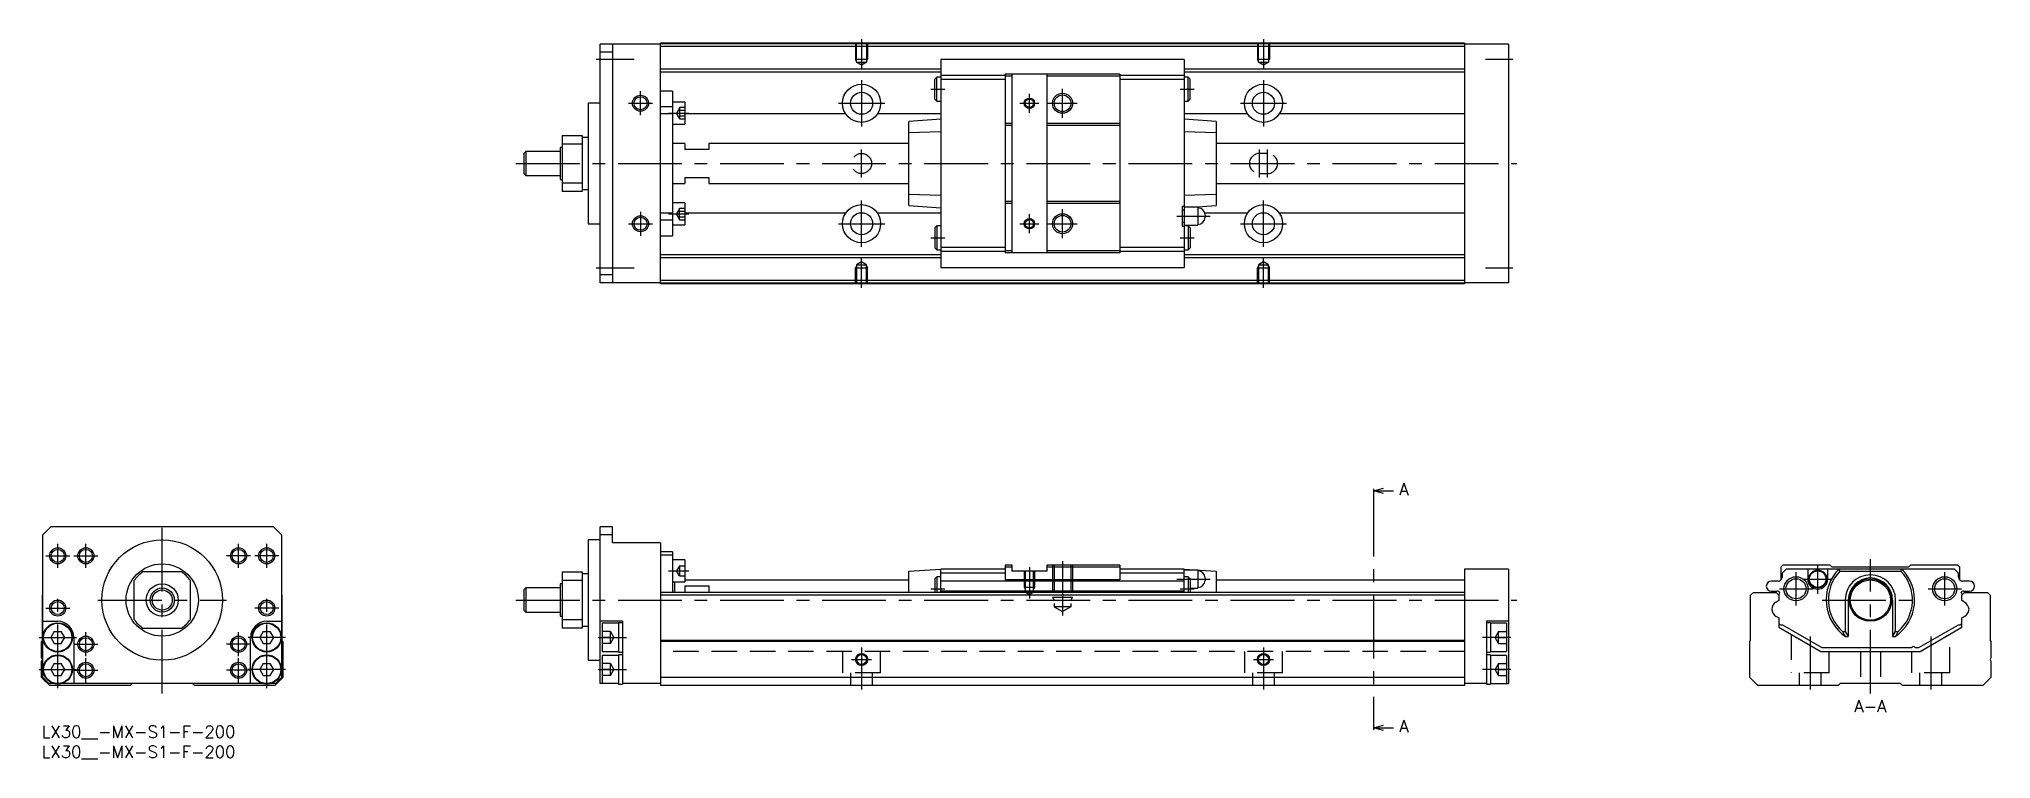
# Model space of a CAD drawing. Extents: x -1 to 485, y -8 to 171.
import ezdxf

# ---------------------------------------------------------------- set-up
doc = ezdxf.new("R2010")
doc.units = 0
doc.header["$LTSCALE"] = 0.5
doc.linetypes.add('CENTER', pattern=[50.8, 31.75, -6.35, 6.35, -6.35])
doc.linetypes.add('DASHED', pattern=[19.05, 12.7, -6.35])
for name, color, linetype in [('MSM_CENTER', 1, 'CENTER'), ('MSM_CONTINUOUS', 7, 'CONTINUOUS'), ('MSM_DASHED', 4, 'DASHED'), ('MSM_NARROW', 5, 'CONTINUOUS'), ('MSM_PART_NUMBER', 7, 'CONTINUOUS')]:
    doc.layers.add(name, color=color, linetype=linetype)
doc.styles.get("Standard").update_dxf_attribs({"font": 'txt.shx', "height": 3, "bigfont": 'bigfont.shx'})

# ---------------------------------------------------------------- blocks, each defined once
blk = doc.blocks.new('*U2')
at = {"layer": 'MSM_PART_NUMBER'}
blk.add_text('LX30__-MX-S1-F-200', height=3, dxfattribs=at).set_placement((0, -3))
blk = doc.blocks.new('*U3')
at = {"layer": 'MSM_PART_NUMBER'}
blk.add_text('LX30__-MX-S1-F-200', height=3, dxfattribs=at).set_placement((0, -8))

msp = doc.modelspace()

# ---------------------------------------------------------------- linework, layer by layer
at = {"layer": 'MSM_CENTER'}
for p, q in [((204, 171), (204, 163.49)), ((304, 171), (304, 163.49)), ((138, 166), (147.4, 166)), ((359.25, 166), (366, 166)), ((204, 160.75), (204, 149.25)), ((304, 160.75), (304, 149.25)), ((149, 152), (149, 158)), ((221.25, 158.5), (224.75, 158.5)), ((245.75, 152.63), (245.75, 157.36)), ((254, 151.37), (254, 158.62)), ((283.25, 158.5), (286.75, 158.5)), ((146, 155), (152, 155)), ((156, 152.55), (161, 152.55)), ((198.25, 155), (209.75, 155)), ((243.39, 155), (248.11, 155)), ((250.38, 155), (257.62, 155)), ((298.25, 155), (309.75, 155)), ((204, 136.5), (204, 143.5)), ((303, 136.5), (303, 143.5)), ((305, 136.5), (305, 143.5)), ((118, 140), (367, 140)), ((149, 128), (149, 122)), ((156, 127.44), (161, 127.44)), ((204, 119.25), (204, 130.75)), ((245.75, 122.63), (245.75, 127.36)), ((254, 121.37), (254, 128.62)), ((282.46, 126.9), (290.74, 126.9)), ((304, 119.25), (304, 130.75)), ((146, 125), (152, 125)), ((198.25, 125), (209.75, 125)), ((221.25, 121.5), (224.75, 121.5)), ((243.39, 125), (248.11, 125)), ((250.38, 125), (257.62, 125)), ((283.25, 121.5), (286.75, 121.5)), ((298.25, 125), (309.75, 125)), ((138, 114), (147.4, 114)), ((204, 109), (204, 116.51)), ((304, 109), (304, 116.51)), ((359.25, 114), (366, 114)), ((331.38, 58), (331.38, 0)), ((30, 8), (30, 51.5)), ((4, 39.3), (4, 45.3)), ((11, 39.3), (11, 45.3)), ((49, 39.3), (49, 45.3)), ((56, 39.3), (56, 45.3)), ((1, 42.3), (7, 42.3)), ((8, 42.3), (14, 42.3)), ((52, 42.3), (46, 42.3)), ((59, 42.3), (53, 42.3)), ((245.75, 39.5), (245.75, 31.69)), ((254, 41), (254, 27.41)), ((441.9, 32.87), (441.9, 40.12)), ((455, 8), (455, 41.5)), ((156, 38.55), (161, 38.55)), ((221.25, 34.1), (224.75, 34.1)), ((282.46, 36.5), (290.74, 36.5)), ((283.25, 34.1), (286.75, 34.1)), ((432.35, 34.1), (440.65, 34.1)), ((436.5, 29.95), (436.5, 38.25)), ((438.28, 36.5), (445.52, 36.5)), ((469.35, 34.1), (477.65, 34.1)), ((473.5, 29.95), (473.5, 38.25)), ((1, 29.3), (7, 29.3)), ((4, 9.35), (4, 32.3)), ((14, 31.3), (46, 31.3)), ((59, 29.3), (53, 29.3)), ((56, 9.35), (56, 32.3)), ((118, 31.3), (367, 31.3)), ((443, 31.3), (467, 31.3)), ((-0.65, 22), (8.65, 22)), ((8, 20.3), (14, 20.3)), ((11, 17.3), (11, 23.3)), ((52, 20.3), (46, 20.3)), ((49, 17.3), (49, 23.3)), ((60.65, 22), (51.35, 22)), ((138.5, 22), (145.5, 22)), ((204, 19.5), (204, 9)), ((304, 19.5), (304, 9)), ((365.5, 22), (358.5, 22)), ((440, 22.18), (440, 9)), ((470, 22.18), (470, 9)), ((11, 10.8), (11, 16.8)), ((49, 10.8), (49, 16.8)), ((201.5, 16.5), (206.5, 16.5)), ((301.5, 16.5), (306.5, 16.5)), ((-0.65, 14), (8.65, 14)), ((8, 13.8), (14, 13.8)), ((52, 13.8), (46, 13.8)), ((60.65, 14), (51.35, 14)), ((138.5, 14), (145.5, 14)), ((365.5, 14), (358.5, 14))]:
    msp.add_line(p, q, dxfattribs=at)
at = {"layer": 'MSM_CONTINUOUS'}
for p, q in [((354, 170), (154, 170)), ((154, 110), (154, 170)), ((354, 170), (354, 110)), ((154, 169.7), (139, 169.7)), ((139, 110.3), (139, 169.7)), ((142, 167.7), (139, 167.7)), ((142, 169.7), (142, 110.3)), ((354, 169.8), (154, 169.8)), ((354, 169.1), (154, 169.1)), ((284.25, 165.9), (223.75, 165.9)), ((223.75, 165.9), (223.75, 114.1)), ((284.25, 165.9), (284.25, 114.1)), ((365, 169.7), (354, 169.7)), ((365, 169.7), (365, 110.3)), ((223.75, 163.45), (154, 163.45)), ((223.75, 162.75), (154, 162.75)), ((222.75, 161.5), (222.25, 161)), ((222.25, 156), (222.25, 161)), ((223.75, 161.5), (222.75, 161.5)), ((222.75, 155.5), (222.75, 161.5)), ((239.75, 161.95), (223.75, 161.95)), ((239.75, 160.95), (223.75, 160.95)), ((268.25, 162.25), (239.75, 162.25)), ((239.75, 162.25), (239.75, 117.75)), ((241.4, 161.75), (239.75, 161.75)), ((241.4, 162.25), (241.4, 117.75)), ((250.1, 162.25), (250.1, 117.75)), ((268.25, 161.75), (250.1, 161.75)), ((268.25, 162.25), (268.25, 117.75)), ((284.25, 161.95), (268.25, 161.95)), ((284.25, 160.95), (268.25, 160.95)), ((354, 163.45), (284.25, 163.45)), ((354, 162.75), (284.25, 162.75)), ((285.25, 161.5), (284.25, 161.5)), ((285.75, 161), (285.25, 161.5)), ((285.25, 155.5), (285.25, 161.5)), ((285.75, 156), (285.75, 161)), ((157, 158), (154, 158)), ((157, 158), (157, 122)), ((222.25, 156), (222.75, 155.5)), ((222.75, 155.5), (223.75, 155.5)), ((284.25, 155.5), (285.25, 155.5)), ((285.25, 155.5), (285.75, 156)), ((136, 155), (136, 125)), ((139, 155), (136, 155)), ((157, 154.13), (154, 154.13)), ((157, 152.38), (154, 152.38)), ((160, 155.3), (157, 155.3)), ((160, 155.3), (160, 149.8)), ((200.05, 152.36), (160, 152.36)), ((223.75, 152.36), (207.95, 152.36)), ((223.75, 151), (215.75, 150.47)), ((300.05, 152.36), (284.25, 152.36)), ((292.25, 150.47), (284.25, 151)), ((354, 152.36), (307.95, 152.36)), ((129.5, 147), (134.5, 147)), ((129.5, 147), (129.5, 133)), ((134.5, 147), (134.5, 133)), ((136, 146.5), (134.5, 146.5)), ((157, 149.8), (160, 149.8)), ((215.75, 129.53), (215.75, 150.47)), ((223.75, 147.86), (215.75, 147.6)), ((241.4, 150), (239.75, 150)), ((241.4, 149.5), (239.75, 149.5)), ((268.25, 150), (250.1, 150)), ((268.25, 149.5), (250.1, 149.5)), ((292.25, 147.6), (284.25, 147.86)), ((292.25, 150.47), (292.25, 129.53)), ((120.5, 143), (120, 142.5)), ((120, 142.5), (120, 137.5)), ((120.5, 143), (120.5, 137)), ((129, 143), (120.5, 143)), ((129, 144), (129, 136)), ((129.5, 144), (129, 144)), ((134.5, 144.82), (129.5, 144.82)), ((160, 145), (157, 145)), ((160, 145), (160, 143.5)), ((166, 143.5), (160, 143.5)), ((166, 145), (166, 143.5)), ((215.75, 145), (166, 145)), ((354, 145), (292.25, 145)), ((120, 137.5), (120.5, 137)), ((120.5, 137), (129, 137)), ((129, 136), (129.5, 136)), ((160, 136.5), (166, 136.5)), ((160, 136.5), (160, 135)), ((166, 136.5), (166, 135)), ((129.5, 135.18), (134.5, 135.18)), ((134.5, 133), (129.5, 133)), ((134.5, 133.5), (136, 133.5)), ((157, 135), (160, 135)), ((166, 135), (215.75, 135)), ((215.75, 132.4), (223.75, 132.14)), ((284.25, 132.14), (292.25, 132.4)), ((292.25, 135), (354, 135)), ((157, 127.62), (154, 127.62)), ((160, 130.19), (157, 130.19)), ((160, 130.19), (160, 124.69)), ((200.05, 127.64), (160, 127.64)), ((223.75, 127.64), (207.95, 127.64)), ((215.75, 129.53), (223.75, 129)), ((241.4, 130.5), (239.75, 130.5)), ((241.4, 130), (239.75, 130)), ((268.25, 130.5), (250.1, 130.5)), ((268.25, 130), (250.1, 130)), ((283.75, 129.4), (283.75, 124.4)), ((283.75, 129.4), (284.25, 129.4)), ((284.25, 128.4), (283.75, 128.4)), ((287.7, 129.15), (284.25, 129.15)), ((286.51, 129.15), (292.25, 129.53)), ((287.7, 129.15), (287.7, 124.65)), ((300.05, 127.64), (289.39, 127.64)), ((289.45, 127.2), (289.45, 126.6)), ((354, 127.64), (307.95, 127.64)), ((136, 125), (139, 125)), ((157, 125.87), (154, 125.87)), ((154, 122), (157, 122)), ((157, 124.69), (160, 124.69)), ((222.75, 124.5), (222.25, 124)), ((222.25, 124), (222.25, 119)), ((222.75, 124.5), (222.75, 118.5)), ((223.75, 124.5), (222.75, 124.5)), ((283.75, 125.4), (284.25, 125.4)), ((283.75, 124.4), (284.25, 124.4)), ((284.25, 124.65), (287.7, 124.65)), ((285.25, 124.5), (284.25, 124.5)), ((285.25, 124.5), (285.25, 118.5)), ((285.75, 124), (285.25, 124.5)), ((285.75, 124), (285.75, 119)), ((223.75, 117.25), (154, 117.25)), ((222.25, 119), (222.75, 118.5)), ((222.75, 118.5), (223.75, 118.5)), ((239.75, 119.05), (223.75, 119.05)), ((239.75, 118.05), (223.75, 118.05)), ((241.4, 118.25), (239.75, 118.25)), ((268.25, 117.75), (239.75, 117.75)), ((268.25, 118.25), (250.1, 118.25)), ((284.25, 119.05), (268.25, 119.05)), ((284.25, 118.05), (268.25, 118.05)), ((284.25, 118.5), (285.25, 118.5)), ((354, 117.25), (284.25, 117.25)), ((285.25, 118.5), (285.75, 119)), ((142, 112.3), (139, 112.3)), ((223.75, 116.55), (154, 116.55)), ((223.75, 114.1), (284.25, 114.1)), ((354, 116.55), (284.25, 116.55)), ((154, 110.3), (139, 110.3)), ((354, 110.9), (154, 110.9)), ((354, 110.2), (154, 110.2)), ((354, 110), (154, 110)), ((365, 110.3), (354, 110.3)), ((331.38, 58.5), (333.88, 59.17)), ((331.38, 59), (331.38, 58)), ((333.88, 57.83), (331.38, 58.5)), ((331.38, 58.5), (336.38, 58.5)), ((2.3, 49.5), (0.3, 47.5)), ((57.7, 49.5), (2.3, 49.5)), ((59.7, 47.5), (57.7, 49.5)), ((139, 10.5), (139, 49.5)), ((142, 49.5), (139, 49.5)), ((142, 45.5), (142, 49.5)), ((0.3, 12), (0.3, 47.5)), ((59.7, 47.5), (59.7, 12)), ((139, 46.3), (136, 46.3)), ((136, 46.3), (136, 16.3)), ((142, 47.5), (139, 47.5)), ((154, 45.5), (142, 45.5)), ((154, 45.5), (154, 10)), ((157, 43.3), (154, 43.3)), ((157, 42.45), (154, 42.45)), ((157, 43.3), (157, 33.2)), ((160, 41.3), (157, 41.3)), ((160, 41.3), (160, 35.8)), ((215.75, 38.5), (223.75, 39)), ((239.75, 39), (223.75, 39)), ((223.75, 33.2), (223.75, 39)), ((239.75, 40), (239.75, 36.29)), ((241.4, 40), (239.75, 40)), ((241.4, 39.5), (239.75, 39.5)), ((241.4, 40), (241.4, 38.5)), ((250.1, 40), (250.1, 38.5)), ((268.25, 40), (250.1, 40)), ((268.25, 39.5), (250.1, 39.5)), ((268.25, 40), (268.25, 36.29)), ((284.25, 39), (268.25, 39)), ((284.25, 39), (292.25, 38.5)), ((284.25, 33.2), (284.25, 39)), ((354, 39), (354, 10)), ((365, 39), (354, 39)), ((365, 39), (365, 10.5)), ((433.25, 40), (432.75, 39.5)), ((432.75, 39.5), (432.75, 36.29)), ((434.05, 39), (433.05, 38)), ((445, 40), (433.25, 40)), ((475.95, 39), (434.05, 39)), ((439.4, 39), (439.4, 36.5)), ((444.4, 36.5), (444.4, 39)), ((445.5, 39.5), (445, 40)), ((464.5, 39.5), (445.5, 39.5)), ((447.14, 39), (447.4, 38.5)), ((462.6, 38.5), (462.86, 39)), ((465, 40), (464.5, 39.5)), ((476.75, 40), (465, 40)), ((476.95, 38), (475.95, 39)), ((477.25, 39.5), (476.75, 40)), ((477.25, 36.29), (477.25, 39.5)), ((23, 26.48), (23, 36.12)), ((34.82, 38.3), (25.18, 38.3)), ((37, 26.48), (37, 36.12)), ((120.5, 34.3), (120, 33.8)), ((129, 34.3), (120.5, 34.3)), ((120.5, 34.3), (120.5, 28.3)), ((129.5, 35.3), (129, 35.3)), ((129, 35.3), (129, 27.3)), ((129.5, 38.3), (134.5, 38.3)), ((129.5, 38.3), (129.5, 24.3)), ((134.5, 36.12), (129.5, 36.12)), ((134.5, 38.3), (134.5, 24.3)), ((136, 37.8), (134.5, 37.8)), ((157, 35.8), (160, 35.8)), ((157.5, 33.2), (157.5, 35.8)), ((160, 36.3), (215.75, 36.3)), ((160, 34.87), (166, 34.87)), ((160, 34.87), (160, 33.2)), ((166, 34.87), (166, 33.2)), ((215.75, 33.2), (215.75, 38.5)), ((222.75, 37.1), (222.25, 36.6)), ((222.25, 36.6), (222.25, 33.2)), ((223.75, 37.1), (222.75, 37.1)), ((222.75, 37.1), (222.75, 33.2)), ((239.75, 38), (223.75, 38)), ((284.25, 36), (223.75, 36)), ((268.25, 36.29), (239.75, 36.29)), ((250.1, 38.5), (241.4, 38.5)), ((284.25, 38), (268.25, 38)), ((287.7, 38.75), (284.25, 38.75)), ((285.25, 37.1), (284.25, 37.1)), ((285.75, 36.6), (285.25, 37.1)), ((285.25, 37.1), (285.25, 33.2)), ((285.75, 36.6), (285.75, 33.2)), ((285.75, 34.25), (287.7, 34.25)), ((287.7, 38.75), (287.7, 34.25)), ((289.45, 36.8), (289.45, 36.2)), ((292.25, 38.5), (292.25, 33.2)), ((292.25, 36.3), (354, 36.3)), ((432.05, 36), (430.35, 36)), ((433.05, 38), (433.05, 37)), ((447.4, 38.5), (462.6, 38.5)), ((476.95, 37), (476.95, 38)), ((479.65, 36), (477.95, 36)), ((0.2, 32.5), (0.3, 32.6)), ((0.2, 21.2), (0.2, 32.5)), ((59.7, 32.6), (59.8, 32.5)), ((59.8, 32.5), (59.8, 21.2)), ((120, 33.8), (120, 28.8)), ((354, 33.2), (154, 33.2)), ((354, 32.5), (154, 32.5)), ((284.25, 33.5), (223.75, 33.5)), ((425.2, 32.5), (425.9, 33.2)), ((425.2, 21.2), (425.2, 32.5)), ((425.9, 33.2), (431.55, 33.2)), ((430.35, 33.5), (431.75, 33.5)), ((432.25, 31.15), (431.5, 30.72)), ((431.55, 33.2), (432.25, 32.5)), ((431.55, 33.2), (432.25, 32.5)), ((432.2, 32.7), (432.2, 32.55)), ((432.25, 32.5), (432.25, 31.15)), ((448.74, 31.3), (448.74, 23.45)), ((449.5, 31.3), (449.5, 22.2)), ((460.5, 31.3), (460.5, 22.2)), ((461.26, 23.45), (461.26, 31.3)), ((477.75, 32.5), (478.45, 33.2)), ((477.75, 32.5), (478.45, 33.2)), ((477.75, 32.5), (477.8, 32.55)), ((477.75, 31.15), (477.75, 32.5)), ((477.75, 31.15), (477.75, 32.5)), ((478.4, 30.78), (477.75, 31.15)), ((478.4, 30.78), (477.75, 31.15)), ((477.8, 32.55), (477.8, 32.7)), ((478.25, 33.5), (479.65, 33.5)), ((478.45, 33.2), (484.1, 33.2)), ((484.1, 33.2), (484.8, 32.5)), ((484.8, 32.5), (484.8, 21.2)), ((0.3, 26), (4, 26)), ((25.18, 24.3), (34.82, 24.3)), ((56, 26), (59.7, 26)), ((120, 28.8), (120.5, 28.3)), ((120.5, 28.3), (129, 28.3)), ((129, 27.3), (129.5, 27.3)), ((129.5, 26.48), (134.5, 26.48)), ((134.5, 24.3), (129.5, 24.3)), ((134.5, 24.8), (136, 24.8)), ((144.5, 26), (139, 26)), ((143.5, 25.5), (139.5, 25.5)), ((139.5, 25.5), (139.5, 18.5)), ((144.5, 25.65), (143.5, 25.65)), ((143.5, 25.65), (143.5, 18.35)), ((144.5, 26), (144.5, 10.35)), ((365, 26), (359.5, 26)), ((359.5, 26), (359.5, 10.35)), ((360.5, 25.65), (359.5, 25.65)), ((360.5, 25.65), (360.5, 18.35)), ((364.5, 25.5), (360.5, 25.5)), ((364.5, 25.5), (364.5, 18.5)), ((431.6, 27.22), (432.25, 26.85)), ((432.25, 26.85), (432.25, 24.5)), ((432.25, 24.5), (442.64, 18.5)), ((432.7, 25.16), (433.1, 25.16)), ((433.1, 25.16), (442.91, 19.5)), ((467.09, 19.5), (476.9, 25.16)), ((467.36, 18.5), (477.75, 24.5)), ((476.9, 25.16), (477.3, 25.16)), ((477.75, 26.85), (478.5, 27.28)), ((477.75, 26.85), (478.5, 27.28)), ((477.75, 25.45), (477.75, 26.85)), ((477.75, 24.5), (477.75, 26.85)), ((0, 21), (0.2, 21.2)), ((0, 16.9), (0, 21)), ((3.13, 23.5), (2.27, 22)), ((2.27, 22), (3.13, 20.5)), ((3.13, 23.5), (4.87, 23.5)), ((3.13, 20.5), (4.87, 20.5)), ((5.73, 22), (4.87, 23.5)), ((4.87, 20.5), (5.73, 22)), ((8, 22), (8, 10.5)), ((52, 10.5), (52, 22)), ((55.13, 23.5), (54.27, 22)), ((54.27, 22), (55.13, 20.5)), ((55.13, 23.5), (56.87, 23.5)), ((55.13, 20.5), (56.87, 20.5)), ((57.73, 22), (56.87, 23.5)), ((56.87, 20.5), (57.73, 22)), ((59.8, 21.2), (60, 21)), ((60, 21), (60, 12)), ((354, 21.2), (154, 21.2)), ((354, 21), (154, 21)), ((425, 21), (425.2, 21.2)), ((425, 12), (425, 21)), ((442.91, 19.5), (465.35, 19.5)), ((448.07, 23.45), (448.74, 23.45)), ((448.74, 23.45), (449.5, 22.2)), ((448.82, 22.2), (449.5, 22.2)), ((460.5, 22.2), (461.26, 23.45)), ((460.5, 22.2), (461.18, 22.2)), ((461.26, 23.45), (461.93, 23.45)), ((466.15, 19.5), (467.09, 19.5)), ((484.8, 21.2), (485, 21)), ((485, 21), (485, 16.9)), ((0, 12), (0, 16.1)), ((3.13, 15.5), (2.27, 14)), ((3.13, 15.5), (4.87, 15.5)), ((5.73, 14), (4.87, 15.5)), ((55.13, 15.5), (54.27, 14)), ((55.13, 15.5), (56.87, 15.5)), ((57.73, 14), (56.87, 15.5)), ((136, 16.3), (139, 16.3)), ((139.5, 18.5), (143.5, 18.5)), ((143.5, 17.5), (139.5, 17.5)), ((139.5, 17.5), (139.5, 10.5)), ((143.5, 18.35), (144.5, 18.35)), ((144.5, 17.65), (143.5, 17.65)), ((143.5, 17.65), (143.5, 10.35)), ((359.5, 18.35), (360.5, 18.35)), ((360.5, 17.65), (359.5, 17.65)), ((360.5, 18.5), (364.5, 18.5)), ((360.5, 17.65), (360.5, 10.35)), ((364.5, 17.5), (360.5, 17.5)), ((364.5, 17.5), (364.5, 10.5)), ((442.64, 18.5), (467.36, 18.5)), ((485, 16.1), (485, 12)), ((2, 10), (0, 12)), ((1.8, 10.5), (0.3, 12)), ((2.96, 10.5), (1.8, 10.5)), ((22, 10), (2, 10)), ((2.27, 14), (3.13, 12.5)), ((3.13, 12.5), (4.87, 12.5)), ((4.87, 12.5), (5.73, 14)), ((54.96, 10.5), (5.04, 10.5)), ((22.5, 10.5), (22, 10)), ((38, 10), (37.5, 10.5)), ((58, 10), (38, 10)), ((54.27, 14), (55.13, 12.5)), ((55.13, 12.5), (56.87, 12.5)), ((56.87, 12.5), (57.73, 14)), ((58.2, 10.5), (57.04, 10.5)), ((60, 12), (58, 10)), ((59.7, 12), (58.2, 10.5)), ((143.5, 10.5), (139, 10.5)), ((143.5, 10.35), (144.5, 10.35)), ((154, 10.5), (144.5, 10.5)), ((354, 12), (154, 12)), ((354, 10), (154, 10)), ((359.5, 10.5), (354, 10.5)), ((359.5, 10.35), (360.5, 10.35)), ((360.5, 10.5), (365, 10.5)), ((427, 10), (425, 12)), ((447, 10), (427, 10)), ((447.5, 10.5), (447, 10)), ((462.5, 10.5), (447.5, 10.5)), ((463, 10), (462.5, 10.5)), ((483, 10), (463, 10)), ((485, 12), (483, 10)), ((331.38, -0.5), (333.88, 0.17)), ((331.38, 0), (331.38, -1)), ((333.88, -1.17), (331.38, -0.5)), ((331.38, -0.5), (336.38, -0.5))]:
    msp.add_line(p, q, dxfattribs=at)
for centre, radius in [((149, 155), 1.62), ((204, 155), 4.75), ((204, 155), 2.75), ((245.75, 155), 1.06), ((254, 155), 2.07), ((304, 155), 4.75), ((304, 155), 2.75), ((149, 125), 1.62), ((204, 125), 4.75), ((204, 125), 2.75), ((254, 125), 2.07), ((304, 125), 4.75), ((304, 125), 2.75), ((245.75, 125), 1.06), ((4, 42.3), 1.62), ((11, 42.3), 1.62), ((30, 31.3), 15), ((49, 42.3), 1.62), ((56, 42.3), 1.62), ((30, 31.3), 9), ((30, 31.3), 4), ((30, 31.3), 3), ((436.5, 34.1), 3), ((436.5, 34.1), 2.5), ((441.9, 36.5), 2.25), ((441.9, 36.5), 2.05), ((455, 31.3), 5.3), ((455, 31.3), 5), ((473.5, 34.1), 3), ((473.5, 34.1), 2.5), ((4, 29.3), 1.62), ((30, 31.3), 2.5), ((56, 29.3), 1.62), ((4, 22), 3.65), ((4, 22), 3.5), ((56, 22), 3.65), ((56, 22), 3.5), ((11, 20.3), 1.62), ((49, 20.3), 1.62), ((4, 14), 3.65), ((4, 14), 3.5), ((11, 13.8), 1.62), ((49, 13.8), 1.62), ((56, 14), 3.65), ((56, 14), 3.5), ((204, 16.5), 1.23), ((304, 16.5), 1.23)]:
    msp.add_circle(centre, radius, dxfattribs=at)
for centre, radius, start, end in [((287.7, 127.2), 1.75, 0, 90), ((287.7, 126.6), 1.75, 270, 0), ((455, 31.3), 11, 135.573, 235.8196), ((455, 31.3), 11, 304.1804, 44.427), ((30, 31.3), 8.5, 124.5603, 145.4397), ((30, 31.3), 8.5, 34.5603, 55.4397), ((287.7, 36.8), 1.75, 0, 90), ((287.7, 36.2), 1.75, 270, 0), ((430.35, 34.75), 1.25, 90, 270), ((432.05, 37), 1, 270, 0), ((441.9, 36.5), 2.5, 180, 0), ((455, 31.3), 10.47, 136.5713, 228.5552), ((455, 31.3), 6.26, 0, 180), ((455, 31.3), 5.5, 0, 180), ((455, 31.3), 10.47, 311.4448, 43.4287), ((477.95, 37), 1, 180, 270), ((479.65, 34.75), 1.25, 270, 90), ((432.65, 28.85), 2.2, 121.4553, 176.019), ((431.75, 32.5), 1, 41.234, 90), ((432.7, 32.7), 0.5, 113.3254, 180), ((478.25, 32.5), 1, 90, 138.766), ((477.3, 32.7), 0.5, 0, 66.6746), ((477.35, 28.85), 2.2, 3.981, 61.4552), ((4, 22), 4, 0, 90), ((30, 31.3), 8.5, 214.5603, 235.4397), ((30, 31.3), 8.5, 304.5603, 325.4397), ((56, 22), 4, 90, 180), ((432.65, 29.15), 2.2, 183.981, 241.4552), ((432.7, 25.66), 0.5, 205.8419, 270), ((477.3, 25.66), 0.5, 270, 334.1581), ((477.35, 29.15), 2.2, 301.4553, 356.019), ((456, 27.35), 8.83, 206.1475, 215.6253), ((454, 27.35), 8.84, 324.3755, 333.8517), ((465.75, 19.2), 0.5, 36.8699, 143.1301), ((-0.3, 16.5), 0.5, 306.8699, 53.1301), ((485.3, 16.5), 0.5, 126.8699, 233.1301), ((2.3, 12.5), 2, 216.8699, 233.1301), ((57.7, 12.5), 2, 306.8699, 323.1301)]:
    msp.add_arc(centre, radius, start, end, dxfattribs=at)
at = {"layer": 'MSM_DASHED'}
for p, q in [((202.5, 170), (202.5, 166)), ((202.77, 165.2), (202.77, 170)), ((205.23, 170), (205.23, 165.2)), ((205.5, 170), (205.5, 166)), ((302.5, 170), (302.5, 166)), ((302.77, 165.2), (302.77, 170)), ((305.23, 170), (305.23, 165.2)), ((305.5, 170), (305.5, 166)), ((202.77, 165.53), (202.5, 166)), ((202.5, 166), (205.5, 166)), ((202.77, 165.2), (205.23, 165.2)), ((204, 164.49), (202.77, 165.2)), ((205.23, 165.2), (204, 164.49)), ((205.23, 165.53), (205.5, 166)), ((302.77, 165.53), (302.5, 166)), ((302.5, 166), (305.5, 166)), ((302.77, 165.2), (305.23, 165.2)), ((304, 164.49), (302.77, 165.2)), ((305.23, 165.2), (304, 164.49)), ((305.23, 165.53), (305.5, 166)), ((158.7, 153.8), (157.98, 152.55)), ((158.7, 151.3), (157.98, 152.55)), ((158.7, 154), (160, 154)), ((158.7, 154), (158.7, 151.11)), ((158.7, 153.28), (160, 153.28)), ((158.7, 151.83), (160, 151.83)), ((158.7, 151.11), (160, 151.11)), ((305, 142.5), (303, 142.5)), ((303, 137.5), (305, 137.5)), ((158.7, 128.69), (157.98, 127.44)), ((158.7, 126.19), (157.98, 127.44)), ((158.7, 128.89), (160, 128.89)), ((158.7, 126), (158.7, 128.89)), ((158.7, 128.17), (160, 128.17)), ((158.7, 126.72), (160, 126.72)), ((158.7, 126), (160, 126)), ((202.77, 114.47), (202.5, 114)), ((202.5, 110), (202.5, 114)), ((202.5, 114), (205.5, 114)), ((204, 115.51), (202.77, 114.8)), ((202.77, 114.8), (202.77, 110)), ((202.77, 114.8), (205.23, 114.8)), ((205.23, 114.8), (204, 115.51)), ((205.23, 110), (205.23, 114.8)), ((205.23, 114.47), (205.5, 114)), ((205.5, 110), (205.5, 114)), ((302.77, 114.47), (302.5, 114)), ((302.5, 110), (302.5, 114)), ((302.5, 114), (305.5, 114)), ((304, 115.51), (302.77, 114.8)), ((302.77, 114.8), (302.77, 110)), ((302.77, 114.8), (305.23, 114.8)), ((305.23, 114.8), (304, 115.51)), ((305.23, 110), (305.23, 114.8)), ((305.23, 114.47), (305.5, 114)), ((305.5, 110), (305.5, 114)), ((158.7, 39.8), (157.98, 38.55)), ((158.7, 39.8), (160, 39.8)), ((158.7, 39.8), (158.7, 37.3)), ((251.5, 40), (251.5, 32)), ((251.93, 40), (251.93, 29.6)), ((256.07, 40), (256.07, 29.6)), ((256.5, 40), (256.5, 32)), ((158.7, 37.3), (157.98, 38.55)), ((158.7, 38.55), (160, 38.55)), ((158.7, 37.3), (160, 37.3)), ((244.45, 38.5), (244.45, 34.5)), ((244.45, 34.5), (244.69, 34.08)), ((244.45, 34.5), (247.05, 34.5)), ((244.69, 38.5), (244.69, 33.3)), ((246.81, 33.3), (246.81, 38.5)), ((247.05, 34.5), (246.81, 34.08)), ((247.05, 38.5), (247.05, 34.5)), ((246.81, 33.3), (244.69, 33.3)), ((244.69, 33.3), (245.75, 32.69)), ((245.75, 32.69), (246.81, 33.3)), ((251.5, 32), (256.5, 32)), ((251.5, 32), (251.9, 31.3)), ((256.07, 29.6), (251.93, 29.6)), ((251.93, 29.6), (254, 28.41)), ((256.07, 29.6), (254, 28.41)), ((256.5, 32), (256.1, 31.3)), ((141.5, 23.5), (139.5, 23.5)), ((141.5, 22), (139.5, 22)), ((141.5, 20.5), (139.5, 20.5)), ((141.5, 20.5), (141.5, 23.5)), ((141.5, 23.5), (142.37, 22)), ((141.5, 20.5), (142.37, 22)), ((362.5, 23.5), (361.63, 22)), ((362.5, 20.5), (361.63, 22)), ((362.5, 20.5), (362.5, 23.5)), ((362.5, 23.5), (364.5, 23.5)), ((362.5, 22), (364.5, 22)), ((362.5, 20.5), (364.5, 20.5)), ((435.25, 22.77), (435.25, 13.2)), ((474.75, 13.2), (474.75, 22.77)), ((141.5, 15.5), (139.5, 15.5)), ((141.5, 12.5), (141.5, 15.5)), ((141.5, 15.5), (142.37, 14)), ((354, 18.5), (154, 18.5)), ((199.25, 18.5), (199.25, 13.2)), ((208.75, 13.2), (208.75, 18.5)), ((299.25, 18.5), (299.25, 13.2)), ((308.75, 13.2), (308.75, 18.5)), ((362.5, 15.5), (361.63, 14)), ((362.5, 12.5), (362.5, 15.5)), ((362.5, 15.5), (364.5, 15.5)), ((444.75, 13.2), (444.75, 18.5)), ((452.5, 18.5), (452.5, 10.5)), ((457.5, 18.5), (457.5, 10.5)), ((465.25, 18.5), (465.25, 13.2)), ((141.5, 14), (139.5, 14)), ((141.5, 12.5), (139.5, 12.5)), ((141.5, 12.5), (142.37, 14)), ((208.75, 13.2), (199.25, 13.2)), ((201.25, 13.2), (201.25, 10)), ((206.75, 10), (206.75, 13.2)), ((308.75, 13.2), (299.25, 13.2)), ((301.25, 13.2), (301.25, 10)), ((306.75, 10), (306.75, 13.2)), ((362.5, 12.5), (361.63, 14)), ((362.5, 14), (364.5, 14)), ((362.5, 12.5), (364.5, 12.5)), ((444.75, 13.2), (435.25, 13.2)), ((437.25, 13.2), (437.25, 10)), ((442.75, 10), (442.75, 13.2)), ((474.75, 13.2), (465.25, 13.2)), ((467.25, 13.2), (467.25, 10)), ((472.75, 10), (472.75, 13.2))]:
    msp.add_line(p, q, dxfattribs=at)
msp.add_circle((204, 140), 2.5, dxfattribs=at)
for centre, start, end in [((303, 140), 90, 270), ((305, 140), 270, 90)]:
    msp.add_arc(centre, 2.5, start, end, dxfattribs=at)
at = {"layer": 'MSM_NARROW'}
for centre, radius in [((149, 155), 2), ((245.75, 155), 1.3), ((254, 155), 2.5), ((149, 125), 2), ((245.75, 125), 1.3), ((254, 125), 2.5), ((4, 42.3), 2), ((11, 42.3), 2), ((49, 42.3), 2), ((56, 42.3), 2), ((4, 29.3), 2), ((56, 29.3), 2), ((11, 20.3), 2), ((49, 20.3), 2), ((11, 13.8), 2), ((49, 13.8), 2), ((204, 16.5), 1.5), ((304, 16.5), 1.5)]:
    msp.add_circle(centre, radius, dxfattribs=at)

# ---------------------------------------------------------------- block references
at = {"layer": 'MSM_CONTINUOUS'}
for name in ['*U2', '*U3']:
    msp.add_blockref(name, (0, 0), dxfattribs=at)

# ---------------------------------------------------------------- texts
at = {"layer": 'MSM_PART_NUMBER'}
for s, p in [('A', (337.79, 57.37)), ('A-A', (451.01, 3.36)), ('A', (337.79, -1.63))]:
    msp.add_text(s, height=3, dxfattribs=at).set_placement(p)

doc.saveas('drawing.dxf')
